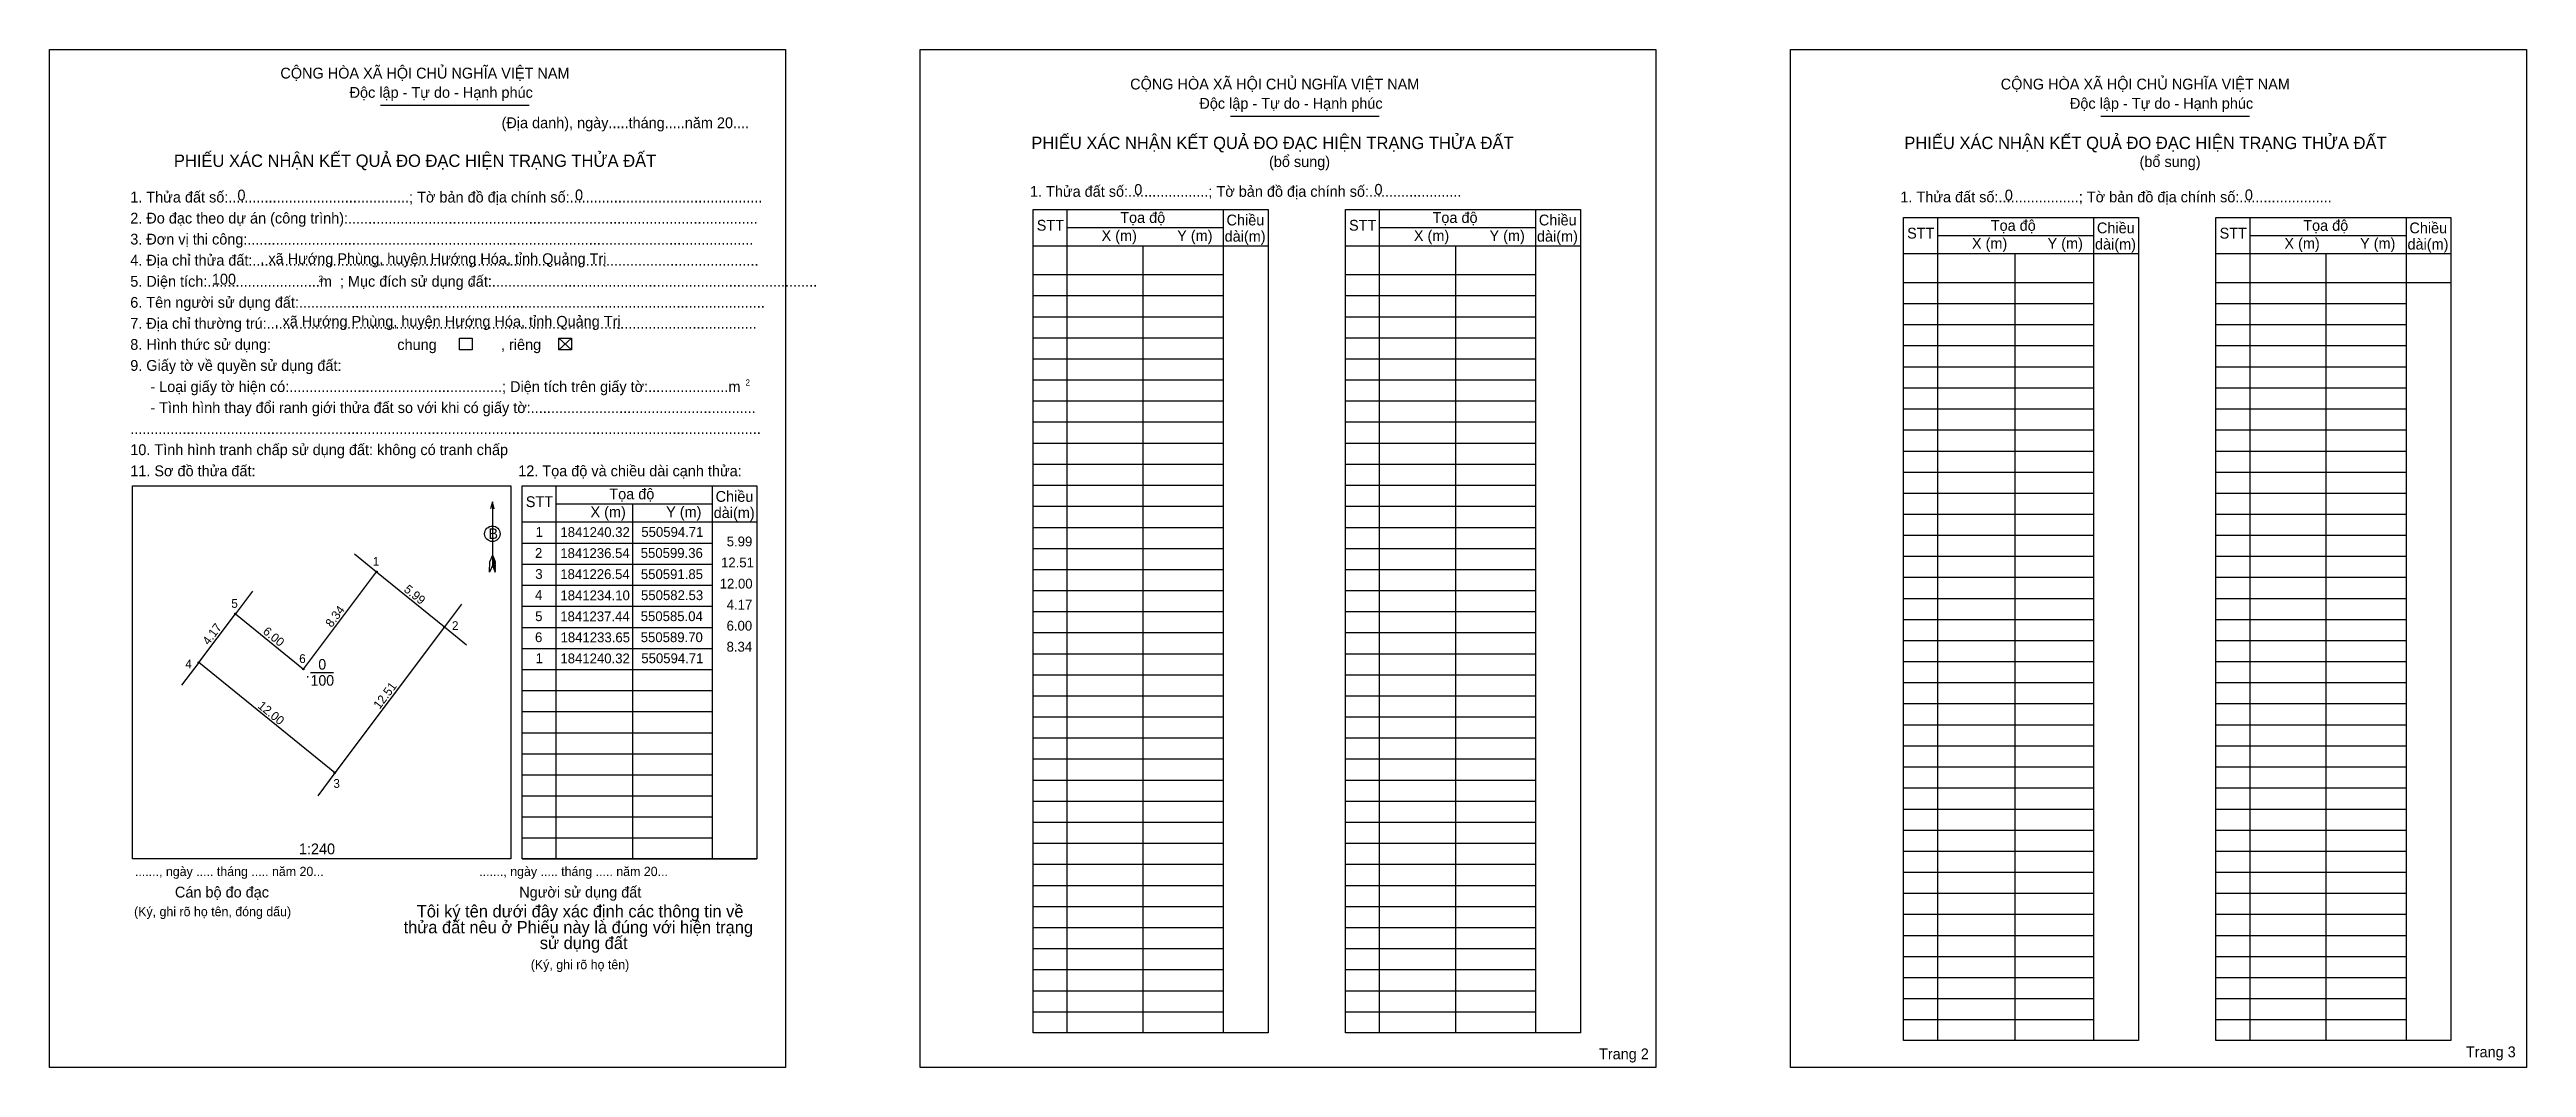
# Model space of a CAD drawing. Extents: x 550572 to 550742, y 1841206 to 1841276.
import ezdxf

# ---------------------------------------------------------------- set-up
doc = ezdxf.new("R2010")
doc.units = 0
for name, color, linetype in [('Level 1', 7, 'Continuous'), ('Level 10', 7, 'Continuous'), ('Level 11', 7, 'Continuous'), ('Level 13', 7, 'Continuous'), ('Level 15', 7, 'Continuous'), ('Level 2', 7, 'Continuous'), ('Level 23', 7, 'Continuous'), ('Level 48', 7, 'Continuous'), ('Level 49', 7, 'Continuous'), ('Level 50', 7, 'Continuous'), ('Level 52', 7, 'Continuous'), ('Level 55', 7, 'Continuous'), ('Level 6', 7, 'Continuous'), ('Level 9', 7, 'Continuous')]:
    doc.layers.add(name, color=color, linetype=linetype)

msp = doc.modelspace()

# ---------------------------------------------------------------- linework, layer by layer
at = {"layer": 'Level 1'}
for p, q in [((550572.31, 1841276.09), (550572.31, 1841276.09)), ((550631.93, 1841276.09), (550631.93, 1841276.09)), ((550594.97, 1841272.27), (550605.17, 1841272.27)), ((550653.18, 1841271.53), (550663.37, 1841271.53)), ((550712.79, 1841271.53), (550722.98, 1841271.53)), ((550641.99, 1841265.13), (550641.99, 1841208.75)), ((550652.68, 1841265.13), (550652.68, 1841208.75)), ((550663.38, 1841265.13), (550663.38, 1841208.75)), ((550674.07, 1841265.13), (550674.07, 1841208.75)), ((550641.99, 1841263.89), (550652.68, 1841263.89)), ((550663.38, 1841263.89), (550674.07, 1841263.89)), ((550701.6, 1841264.59), (550701.6, 1841208.21)), ((550701.6, 1841263.35), (550712.3, 1841263.35)), ((550712.3, 1841264.59), (550712.3, 1841208.21)), ((550723, 1841264.59), (550723, 1841208.21)), ((550723, 1841263.35), (550733.7, 1841263.35)), ((550733.7, 1841264.59), (550733.7, 1841208.21)), ((550639.67, 1841262.65), (550655.76, 1841262.65)), ((550639.67, 1841262.65), (550652.68, 1841262.65)), ((550647.18, 1841262.65), (550647.18, 1841208.75)), ((550661.06, 1841262.65), (550677.15, 1841262.65)), ((550661.06, 1841262.65), (550674.07, 1841262.65)), ((550668.61, 1841262.65), (550668.61, 1841208.75)), ((550699.28, 1841262.11), (550715.37, 1841262.11)), ((550699.28, 1841262.11), (550712.3, 1841262.11)), ((550706.9, 1841262.11), (550706.9, 1841208.21)), ((550720.68, 1841262.11), (550736.77, 1841262.11)), ((550720.68, 1841262.11), (550733.7, 1841262.11)), ((550728.2, 1841262.11), (550728.2, 1841208.21)), ((550639.67, 1841260.67), (550652.68, 1841260.67)), ((550661.06, 1841260.67), (550674.07, 1841260.67)), ((550699.28, 1841260.13), (550712.3, 1841260.13)), ((550720.68, 1841260.13), (550733.7, 1841260.13)), ((550733.7, 1841260.13), (550736.77, 1841260.13)), ((550639.67, 1841259.23), (550652.68, 1841259.23)), ((550661.06, 1841259.23), (550674.07, 1841259.23)), ((550699.28, 1841258.69), (550712.3, 1841258.69)), ((550720.68, 1841258.69), (550733.7, 1841258.69)), ((550607.19, 1841256.31), (550608.06, 1841255.51)), ((550607.19, 1841255.51), (550608.06, 1841256.31)), ((550639.67, 1841257.79), (550652.68, 1841257.79)), ((550639.67, 1841256.34), (550652.68, 1841256.34)), ((550661.06, 1841257.79), (550674.07, 1841257.79)), ((550661.06, 1841256.34), (550674.07, 1841256.34)), ((550699.28, 1841257.25), (550712.3, 1841257.25)), ((550720.68, 1841257.25), (550733.7, 1841257.25)), ((550639.67, 1841254.9), (550652.68, 1841254.9)), ((550661.06, 1841254.9), (550674.07, 1841254.9)), ((550699.28, 1841255.81), (550712.3, 1841255.81)), ((550720.68, 1841255.81), (550733.7, 1841255.81)), ((550639.67, 1841253.46), (550652.68, 1841253.46)), ((550661.06, 1841253.46), (550674.07, 1841253.46)), ((550699.28, 1841254.36), (550712.3, 1841254.36)), ((550699.28, 1841252.92), (550712.3, 1841252.92)), ((550720.68, 1841254.36), (550733.7, 1841254.36)), ((550720.68, 1841252.92), (550733.7, 1841252.92)), ((550639.67, 1841252.02), (550652.68, 1841252.02)), ((550661.06, 1841252.02), (550674.07, 1841252.02)), ((550699.28, 1841251.48), (550712.3, 1841251.48)), ((550720.68, 1841251.48), (550733.7, 1841251.48)), ((550639.67, 1841250.58), (550652.68, 1841250.58)), ((550661.06, 1841250.58), (550674.07, 1841250.58)), ((550699.28, 1841250.04), (550712.3, 1841250.04)), ((550720.68, 1841250.04), (550733.7, 1841250.04)), ((550639.67, 1841249.13), (550652.68, 1841249.13)), ((550661.06, 1841249.13), (550674.07, 1841249.13)), ((550699.28, 1841248.59), (550712.3, 1841248.59)), ((550720.68, 1841248.59), (550733.7, 1841248.59)), ((550577.99, 1841246.18), (550577.99, 1841246.18)), ((550604.67, 1841246.21), (550620.76, 1841246.21)), ((550606.99, 1841246.21), (550606.99, 1841220.65)), ((550617.69, 1841246.21), (550617.69, 1841220.65)), ((550639.67, 1841247.69), (550652.68, 1841247.69)), ((550639.67, 1841246.25), (550652.68, 1841246.25)), ((550661.06, 1841247.69), (550674.07, 1841247.69)), ((550661.06, 1841246.25), (550674.07, 1841246.25)), ((550699.28, 1841247.15), (550712.3, 1841247.15)), ((550720.68, 1841247.15), (550733.7, 1841247.15)), ((550602.64, 1841245.1), (550602.64, 1841240.74)), ((550606.99, 1841244.97), (550617.69, 1841244.97)), ((550612.24, 1841244.97), (550612.24, 1841220.65)), ((550639.67, 1841244.81), (550652.68, 1841244.81)), ((550661.06, 1841244.81), (550674.07, 1841244.81)), ((550699.28, 1841245.71), (550712.3, 1841245.71)), ((550720.68, 1841245.71), (550733.7, 1841245.71)), ((550604.67, 1841243.73), (550620.76, 1841243.73)), ((550604.67, 1841243.73), (550617.69, 1841243.73)), ((550639.67, 1841243.36), (550652.68, 1841243.36)), ((550661.06, 1841243.36), (550674.07, 1841243.36)), ((550699.28, 1841244.27), (550712.3, 1841244.27)), ((550699.28, 1841242.82), (550712.3, 1841242.82)), ((550720.68, 1841244.27), (550733.7, 1841244.27)), ((550720.68, 1841242.82), (550733.7, 1841242.82)), ((550602.45, 1841240.3), (550602.46, 1841241.02)), ((550602.64, 1841241.46), (550602.46, 1841241.02)), ((550602.64, 1841241.46), (550602.83, 1841241.02)), ((550602.64, 1841241.4), (550602.83, 1841240.95)), ((550602.64, 1841241.34), (550602.83, 1841240.89)), ((550602.64, 1841241.27), (550602.83, 1841240.83)), ((550602.64, 1841241.21), (550602.83, 1841240.76)), ((550602.64, 1841241.15), (550602.83, 1841240.7)), ((550602.64, 1841241.08), (550602.83, 1841240.63)), ((550602.64, 1841241.02), (550602.83, 1841240.57)), ((550602.84, 1841240.3), (550602.83, 1841241.02)), ((550604.67, 1841242.28), (550617.69, 1841242.28)), ((550639.67, 1841241.92), (550652.68, 1841241.92)), ((550661.06, 1841241.92), (550674.07, 1841241.92)), ((550699.28, 1841241.38), (550712.3, 1841241.38)), ((550720.68, 1841241.38), (550733.7, 1841241.38)), ((550602.64, 1841240.74), (550602.45, 1841240.3)), ((550602.64, 1841240.96), (550602.83, 1841240.5)), ((550602.64, 1841240.9), (550602.83, 1841240.44)), ((550602.64, 1841240.83), (550602.84, 1841240.37)), ((550602.64, 1841240.74), (550602.84, 1841240.3)), ((550604.67, 1841240.84), (550617.69, 1841240.84)), ((550604.67, 1841239.4), (550617.69, 1841239.4)), ((550639.67, 1841240.48), (550652.68, 1841240.48)), ((550661.06, 1841240.48), (550674.07, 1841240.48)), ((550699.28, 1841239.94), (550712.3, 1841239.94)), ((550720.68, 1841239.94), (550733.7, 1841239.94)), ((550604.67, 1841237.96), (550617.69, 1841237.96)), ((550639.67, 1841239.04), (550652.68, 1841239.04)), ((550661.06, 1841239.04), (550674.07, 1841239.04)), ((550699.28, 1841238.5), (550712.3, 1841238.5)), ((550720.68, 1841238.5), (550733.7, 1841238.5)), ((550604.67, 1841236.51), (550617.69, 1841236.51)), ((550639.67, 1841237.59), (550652.68, 1841237.59)), ((550639.67, 1841236.15), (550652.68, 1841236.15)), ((550661.06, 1841237.59), (550674.07, 1841237.59)), ((550661.06, 1841236.15), (550674.07, 1841236.15)), ((550699.28, 1841237.06), (550712.3, 1841237.06)), ((550720.68, 1841237.06), (550733.7, 1841237.06)), ((550604.67, 1841235.07), (550617.69, 1841235.07)), ((550639.67, 1841234.71), (550652.68, 1841234.71)), ((550661.06, 1841234.71), (550674.07, 1841234.71)), ((550699.28, 1841235.61), (550712.3, 1841235.61)), ((550720.68, 1841235.61), (550733.7, 1841235.61)), ((550604.67, 1841233.63), (550617.69, 1841233.63)), ((550639.67, 1841233.27), (550652.68, 1841233.27)), ((550661.06, 1841233.27), (550674.07, 1841233.27)), ((550699.28, 1841234.17), (550712.3, 1841234.17)), ((550699.28, 1841232.73), (550712.3, 1841232.73)), ((550720.68, 1841234.17), (550733.7, 1841234.17)), ((550720.68, 1841232.73), (550733.7, 1841232.73)), ((550604.67, 1841232.19), (550617.69, 1841232.19)), ((550639.67, 1841231.82), (550652.68, 1841231.82)), ((550661.06, 1841231.82), (550674.07, 1841231.82)), ((550699.28, 1841231.29), (550712.3, 1841231.29)), ((550720.68, 1841231.29), (550733.7, 1841231.29)), ((550604.67, 1841230.74), (550617.69, 1841230.74)), ((550604.67, 1841229.3), (550617.69, 1841229.3)), ((550639.67, 1841230.38), (550652.68, 1841230.38)), ((550661.06, 1841230.38), (550674.07, 1841230.38)), ((550699.28, 1841229.84), (550712.3, 1841229.84)), ((550720.68, 1841229.84), (550733.7, 1841229.84)), ((550604.67, 1841227.86), (550617.69, 1841227.86)), ((550639.67, 1841228.94), (550652.68, 1841228.94)), ((550639.67, 1841227.5), (550652.68, 1841227.5)), ((550661.06, 1841228.94), (550674.07, 1841228.94)), ((550661.06, 1841227.5), (550674.07, 1841227.5)), ((550699.28, 1841228.4), (550712.3, 1841228.4)), ((550720.68, 1841228.4), (550733.7, 1841228.4)), ((550604.67, 1841226.42), (550617.69, 1841226.42)), ((550639.67, 1841226.05), (550652.68, 1841226.05)), ((550661.06, 1841226.05), (550674.07, 1841226.05)), ((550699.28, 1841226.96), (550712.3, 1841226.96)), ((550720.68, 1841226.96), (550733.7, 1841226.96)), ((550604.67, 1841224.97), (550617.69, 1841224.97)), ((550639.67, 1841224.61), (550652.68, 1841224.61)), ((550661.06, 1841224.61), (550674.07, 1841224.61)), ((550699.28, 1841225.52), (550712.3, 1841225.52)), ((550699.28, 1841224.07), (550712.3, 1841224.07)), ((550720.68, 1841225.52), (550733.7, 1841225.52)), ((550720.68, 1841224.07), (550733.7, 1841224.07)), ((550604.67, 1841223.53), (550617.69, 1841223.53)), ((550639.67, 1841223.17), (550652.68, 1841223.17)), ((550661.06, 1841223.17), (550674.07, 1841223.17)), ((550699.28, 1841222.63), (550712.3, 1841222.63)), ((550720.68, 1841222.63), (550733.7, 1841222.63)), ((550603.9, 1841220.65), (550603.9, 1841220.65)), ((550604.67, 1841222.09), (550617.69, 1841222.09)), ((550604.67, 1841220.65), (550620.76, 1841220.65)), ((550639.67, 1841221.73), (550652.68, 1841221.73)), ((550661.06, 1841221.73), (550674.07, 1841221.73)), ((550699.28, 1841221.19), (550712.3, 1841221.19)), ((550720.68, 1841221.19), (550733.7, 1841221.19)), ((550639.67, 1841220.29), (550652.68, 1841220.29)), ((550661.06, 1841220.29), (550674.07, 1841220.29)), ((550699.28, 1841219.75), (550712.3, 1841219.75)), ((550720.68, 1841219.75), (550733.7, 1841219.75)), ((550639.67, 1841218.84), (550652.68, 1841218.84)), ((550639.67, 1841217.4), (550652.68, 1841217.4)), ((550661.06, 1841218.84), (550674.07, 1841218.84)), ((550661.06, 1841217.4), (550674.07, 1841217.4)), ((550699.28, 1841218.3), (550712.3, 1841218.3)), ((550720.68, 1841218.3), (550733.7, 1841218.3)), ((550639.67, 1841215.96), (550652.68, 1841215.96)), ((550661.06, 1841215.96), (550674.07, 1841215.96)), ((550699.28, 1841216.86), (550712.3, 1841216.86)), ((550720.68, 1841216.86), (550733.7, 1841216.86)), ((550639.67, 1841214.52), (550652.68, 1841214.52)), ((550661.06, 1841214.52), (550674.07, 1841214.52)), ((550699.28, 1841215.42), (550712.3, 1841215.42)), ((550699.28, 1841213.98), (550712.3, 1841213.98)), ((550720.68, 1841215.42), (550733.7, 1841215.42)), ((550720.68, 1841213.98), (550733.7, 1841213.98)), ((550639.67, 1841213.07), (550652.68, 1841213.07)), ((550661.06, 1841213.07), (550674.07, 1841213.07)), ((550699.28, 1841212.53), (550712.3, 1841212.53)), ((550720.68, 1841212.53), (550733.7, 1841212.53)), ((550639.67, 1841211.63), (550652.68, 1841211.63)), ((550661.06, 1841211.63), (550674.07, 1841211.63)), ((550699.28, 1841211.09), (550712.3, 1841211.09)), ((550720.68, 1841211.09), (550733.7, 1841211.09)), ((550639.67, 1841210.19), (550652.68, 1841210.19)), ((550661.06, 1841210.19), (550674.07, 1841210.19)), ((550699.28, 1841209.65), (550712.3, 1841209.65)), ((550720.68, 1841209.65), (550733.7, 1841209.65)), ((550622.72, 1841206.37), (550622.72, 1841206.37)), ((550682.33, 1841206.37), (550682.33, 1841206.37))]:
    msp.add_line(p, q, dxfattribs=at)
for points in [[(550639.67, 1841265.13), (550655.76, 1841265.13), (550655.76, 1841208.75), (550639.67, 1841208.75)], [(550661.06, 1841265.13), (550677.15, 1841265.13), (550677.15, 1841208.75), (550661.06, 1841208.75)], [(550699.28, 1841264.59), (550715.37, 1841264.59), (550715.37, 1841208.21), (550699.28, 1841208.21)], [(550720.68, 1841264.59), (550736.77, 1841264.59), (550736.77, 1841208.21), (550720.68, 1841208.21)], [(550577.99, 1841246.21), (550603.9, 1841246.21), (550603.9, 1841220.65), (550577.99, 1841220.65)], [(550604.67, 1841246.21), (550620.76, 1841246.21), (550620.76, 1841220.65), (550604.67, 1841220.65)]]:
    msp.add_lwpolyline(points, close=True, dxfattribs=at)
msp.add_lwpolyline([(550602.77, 1841244.64), (550602.64, 1841245.1), (550602.52, 1841244.64)], dxfattribs=at)
msp.add_circle((550602.64, 1841242.92), 0.532, dxfattribs=at)
at = {"layer": 'Level 10'}
msp.add_lwpolyline([(550582.53, 1841234.1), (550585.04, 1841237.44), (550589.7, 1841233.65), (550594.71, 1841240.32), (550599.36, 1841236.54), (550591.85, 1841226.54)], close=True, dxfattribs=at)
at = {"layer": 'Level 11'}
for centre in [(550594.71, 1841240.32), (550585.04, 1841237.44), (550599.36, 1841236.54), (550582.53, 1841234.1), (550582.53, 1841234.1), (550589.7, 1841233.65), (550591.85, 1841226.54)]:
    msp.add_circle(centre, 0.0481, dxfattribs=at)
at = {"layer": 'Level 15'}
msp.add_lwpolyline([(550599.36, 1841236.54), (550591.85, 1841226.54)], dxfattribs=at)
at = {"layer": 'Level 2'}
for points in [[(550572.31, 1841276.09), (550622.72, 1841276.09), (550622.72, 1841206.37), (550572.31, 1841206.37)], [(550631.93, 1841276.09), (550682.33, 1841276.09), (550682.33, 1841206.37), (550631.93, 1841206.37)], [(550691.54, 1841276.09), (550741.95, 1841276.09), (550741.95, 1841206.37), (550691.54, 1841206.37)]]:
    msp.add_lwpolyline(points, close=True, dxfattribs=at)
at = {"layer": 'Level 23'}
for p, q in [((550593.2, 1841241.54), (550594.71, 1841240.32)), ((550586.21, 1841238.99), (550585.04, 1841237.44)), ((550582.53, 1841234.1), (550581.36, 1841232.55)), ((550591.85, 1841226.54), (550590.68, 1841224.98))]:
    msp.add_line(p, q, dxfattribs=at)
msp.add_lwpolyline([(550600.53, 1841238.09), (550599.36, 1841236.54), (550600.87, 1841235.31)], dxfattribs=at)
at = {"layer": 'Level 50'}
for points in [[(550600.38, 1841256.31), (550601.25, 1841256.31), (550601.25, 1841255.51), (550600.38, 1841255.51)], [(550607.19, 1841256.31), (550608.06, 1841256.31), (550608.06, 1841255.51), (550607.19, 1841255.51)]]:
    msp.add_lwpolyline(points, close=True, dxfattribs=at)
at = {"layer": 'Level 9'}
msp.add_line((550590.19, 1841233.43), (550591.75, 1841233.43), dxfattribs=at)

# ---------------------------------------------------------------- texts
at = {"layer": 'Level 1'}
for s, height, p in [('CỘNG HÒA XÃ HỘI CHỦ NGHĨA VIỆT NAM', 0.7404, (550588.12, 1841274.1)), ('Độc lập - Tự do - Hạnh phúc', 0.7404, (550592.86, 1841272.78)), ('CỘNG HÒA XÃ HỘI CHỦ NGHĨA VIỆT NAM', 0.7404, (550646.32, 1841273.35)), ('CỘNG HÒA XÃ HỘI CHỦ NGHĨA VIỆT NAM', 0.7404, (550705.94, 1841273.35)), ('Độc lập - Tự do - Hạnh phúc', 0.7404, (550651.06, 1841272.03)), ('Độc lập - Tự do - Hạnh phúc', 0.7404, (550710.68, 1841272.03)), ('(Địa danh), ngày.....tháng.....năm 20....', 0.7404, (550603.27, 1841270.7)), ('PHIẾU XÁC NHẬN KẾT QUẢ ĐO ĐẠC HIỆN TRẠNG THỬA ĐẤT', 0.8462, (550639.55, 1841269.27)), ('PHIẾU XÁC NHẬN KẾT QUẢ ĐO ĐẠC HIỆN TRẠNG THỬA ĐẤT', 0.8462, (550699.34, 1841269.27)), ('PHIẾU XÁC NHẬN KẾT QUẢ ĐO ĐẠC HIỆN TRẠNG THỬA ĐẤT', 0.8462, (550580.83, 1841268.05)), ('(bổ sung)', 0.74, (550655.83, 1841268.04)), ('(bổ sung)', 0.74, (550715.45, 1841268.04)), ('1. Thửa đất số:.............................................; Tờ bản đồ địa chính số:................................................', 0.74038, (550577.84, 1841265.61)), ('1. Thửa đất số:....................; Tờ bản đồ địa chính số:.......................', 0.7404, (550639.46, 1841266)), ('1. Thửa đất số:....................; Tờ bản đồ địa chính số:.......................', 0.7404, (550699.07, 1841265.62)), ('2. Đo đạc theo dự án (công trình):......................................................................................................', 0.74038, (550577.84, 1841264.17)), ('Tọa độ', 0.74, (550645.64, 1841264.21)), ('Chiều ', 0.74, (550652.92, 1841264.04)), ('Tọa độ', 0.74, (550667.03, 1841264.21)), ('Chiều ', 0.74, (550674.31, 1841264.04)), ('3. Đơn vị thi công:..............................................................................................................................', 0.74038, (550577.84, 1841262.73)), ('STT', 0.74, (550639.92, 1841263.68)), ('X (m)', 0.74, (550644.36, 1841262.97)), ('Y (m)', 0.74, (550649.54, 1841262.97)), ('dài(m)', 0.74, (550652.79, 1841262.93)), ('STT', 0.74, (550661.31, 1841263.68)), ('X (m)', 0.74, (550665.75, 1841262.97)), ('Y (m)', 0.74, (550670.93, 1841262.97)), ('dài(m)', 0.74, (550674.18, 1841262.93)), ('STT', 0.74, (550699.53, 1841263.14)), ('X (m)', 0.74, (550703.97, 1841262.44)), ('Tọa độ', 0.74, (550705.26, 1841263.67)), ('Y (m)', 0.74, (550709.15, 1841262.44)), ('dài(m)', 0.74, (550712.4, 1841262.39)), ('Chiều ', 0.74, (550712.53, 1841263.5)), ('STT', 0.74, (550720.93, 1841263.14)), ('X (m)', 0.74, (550725.37, 1841262.44)), ('Tọa độ', 0.74, (550726.66, 1841263.67)), ('Y (m)', 0.74, (550730.55, 1841262.44)), ('dài(m)', 0.74, (550733.8, 1841262.39)), ('Chiều ', 0.74, (550733.93, 1841263.5)), ('4. Địa chỉ thửa đất:..............................................................................................................................', 0.74038, (550577.84, 1841261.29)), ('5. Diện tích:............................m  ; Mục đích sử dụng đất:.................................................................................', 0.74038, (550577.84, 1841259.84)), ('2', 0.423, (550590.73, 1841260.18)), ('6. Tên người sử dụng đất:....................................................................................................................', 0.74038, (550577.84, 1841258.4)), ('7. Địa chỉ thường trú:..........................................................................................................................', 0.74038, (550577.84, 1841256.96)), ('chung                , riêng', 0.7404, (550596.13, 1841255.51)), ('9. Giấy tờ về quyền sử dụng đất:', 0.7404, (550577.84, 1841254.08)), ('     - Loại giấy tờ hiện có:.....................................................; Diện tích trên giấy tờ:....................m', 0.74038, (550577.84, 1841252.63)), ('2', 0.423, (550619.97, 1841253.07)), ('     - Tình hình thay đổi ranh giới thửa đất so với khi có giấy tờ:........................................................', 0.74038, (550577.84, 1841251.19)), ('.............................................................................................................................................................', 0.74038, (550577.84, 1841249.75)), ('10. Tình hình tranh chấp sử dụng đất: không có tranh chấp', 0.7404, (550577.84, 1841248.31)), ('11. Sơ đồ thửa đất:', 0.7404, (550577.84, 1841246.86)), ('12. Tọa độ và chiều dài cạnh thửa:', 0.7404, (550604.41, 1841246.86)), ('STT', 0.74, (550604.93, 1841244.75)), ('X (m)', 0.74, (550609.36, 1841244.05)), ('Tọa độ', 0.74, (550610.65, 1841245.28)), ('Y (m)', 0.74, (550614.54, 1841244.05)), ('dài(m)', 0.74, (550617.8, 1841244)), ('Chiều ', 0.74, (550617.93, 1841245.11)), ('B', 0.721, (550602.38, 1841242.57)), ('......., ngày ..... tháng ..... năm 20...', 0.6346, (550578.16, 1841219.48)), ('......., ngày ..... tháng ..... năm 20...', 0.6346, (550601.74, 1841219.48)), ('(Ký, ghi rõ họ tên, đóng dấu)', 0.6346, (550578.1, 1841216.73)), ('Cán bộ đo đạc', 0.7404, (550580.9, 1841218.01)), ('Tôi ký tên dưới đây xác định các thông tin về', 0.8413, (550597.46, 1841216.65)), ('Người sử dụng đất', 0.7404, (550604.48, 1841218.01)), ('thửa đất nêu ở Phiếu này là đúng với hiện trạng', 0.8413, (550596.56, 1841215.56)), ('sử dụng đất', 0.8413, (550605.89, 1841214.48)), ('(Ký, ghi rõ họ tên)', 0.6346, (550605.27, 1841213.1)), ('Trang 2', 0.74, (550678.43, 1841206.93)), ('Trang 3', 0.74, (550737.8, 1841207.07))]:
    msp.add_text(s, height=height, dxfattribs=at).set_placement(p)
at = {"layer": 'Level 13'}
for s, p in [('0', (550590.72, 1841233.62)), ('.', (550589.86, 1841233.07)), ('100', (550590.19, 1841232.52))]:
    msp.add_text(s, height=0.721, dxfattribs=at).set_placement(p)
at = {"layer": 'Level 48'}
msp.add_text('8. Hình thức sử dụng:', height=0.7404, dxfattribs=at).set_placement((550577.84, 1841255.52))
at = {"layer": 'Level 49'}
for s, rotation, p in [('5.99', 320.925, (550596.53, 1841239.02)), ('8.34', 53.088, (550591.63, 1841236.46)), ('4.17', 53.088, (550583.21, 1841235.25)), ('6.00', 320.925, (550586.87, 1841236.14)), ('12.51', 53.0879, (550594.92, 1841230.87)), ('12.00', 320.925, (550586.52, 1841231.05))]:
    msp.add_text(s, height=0.601, rotation=rotation, dxfattribs=at).set_placement(p)
at = {"layer": 'Level 52'}
for s, p in [('1', (550605.6, 1841242.71)), ('1841240.32', (550607.3, 1841242.7)), ('550594.71', (550612.84, 1841242.71)), ('5.99', (550618.69, 1841242.06)), ('2', (550605.56, 1841241.27)), ('1841236.54', (550607.29, 1841241.26)), ('550599.36', (550612.8, 1841241.27)), ('12.51', (550618.3, 1841240.62)), ('3', (550605.58, 1841239.83)), ('1841226.54', (550607.29, 1841239.82)), ('550591.85', (550612.81, 1841239.82)), ('12.00', (550618.21, 1841239.17)), ('4', (550605.56, 1841238.39)), ('5', (550605.57, 1841236.94)), ('1841234.10', (550607.3, 1841238.37)), ('1841237.44', (550607.29, 1841236.93)), ('550585.04', (550612.8, 1841236.94)), ('550582.53', (550612.82, 1841238.38)), ('4.17', (550618.69, 1841237.73)), ('6', (550605.56, 1841235.5)), ('1841233.65', (550607.31, 1841235.49)), ('550589.70', (550612.8, 1841235.5)), ('6.00', (550618.68, 1841236.29)), ('1', (550605.6, 1841234.06)), ('1841240.32', (550607.3, 1841234.05)), ('550594.71', (550612.84, 1841234.06)), ('8.34', (550618.68, 1841234.85))]:
    msp.add_text(s, height=0.673, dxfattribs=at).set_placement(p)
at = {"layer": 'Level 55'}
for s, p in [('1', (550594.7, 1841240.32)), ('5', (550585.03, 1841237.44)), ('2', (550599.35, 1841236.54)), ('4', (550582.52, 1841234.1)), ('6', (550589.69, 1841233.65)), ('3', (550591.84, 1841226.54))]:
    msp.add_text(s, height=0.024, dxfattribs=at).set_placement(p)
at = {"layer": 'Level 6'}
for s, height, p in [('0', 0.74, (550585.18, 1841265.75)), ('0', 0.74, (550608.3, 1841265.76)), ('0', 0.74, (550646.6, 1841266.13)), ('0', 0.74, (550663.05, 1841266.14)), ('0', 0.74, (550706.22, 1841265.75)), ('0', 0.74, (550722.66, 1841265.76)), (', xã Hướng Phùng, huyện Hướng Hóa, tỉnh Quảng Trị', 0.7404, (550586.75, 1841261.39)), ('100', 0.74, (550583.43, 1841259.99)), ('.', 0.74, (550601.08, 1841259.96)), (', xã Hướng Phùng, huyện Hướng Hóa, tỉnh Quảng Trị', 0.7404, (550587.72, 1841257.1)), ('1:240', 0.74, (550589.39, 1841220.97))]:
    msp.add_text(s, height=height, dxfattribs=at).set_placement(p)
at = {"layer": 'Level 9'}
for s, p in [('1', (550594.45, 1841240.73)), ('5', (550584.76, 1841237.85)), ('2', (550599.87, 1841236.33)), ('4', (550581.61, 1841233.71)), ('6', (550589.41, 1841234.07)), ('3', (550591.75, 1841225.52))]:
    msp.add_text(s, height=0.601, dxfattribs=at).set_placement(p)

doc.saveas('drawing.dxf')
